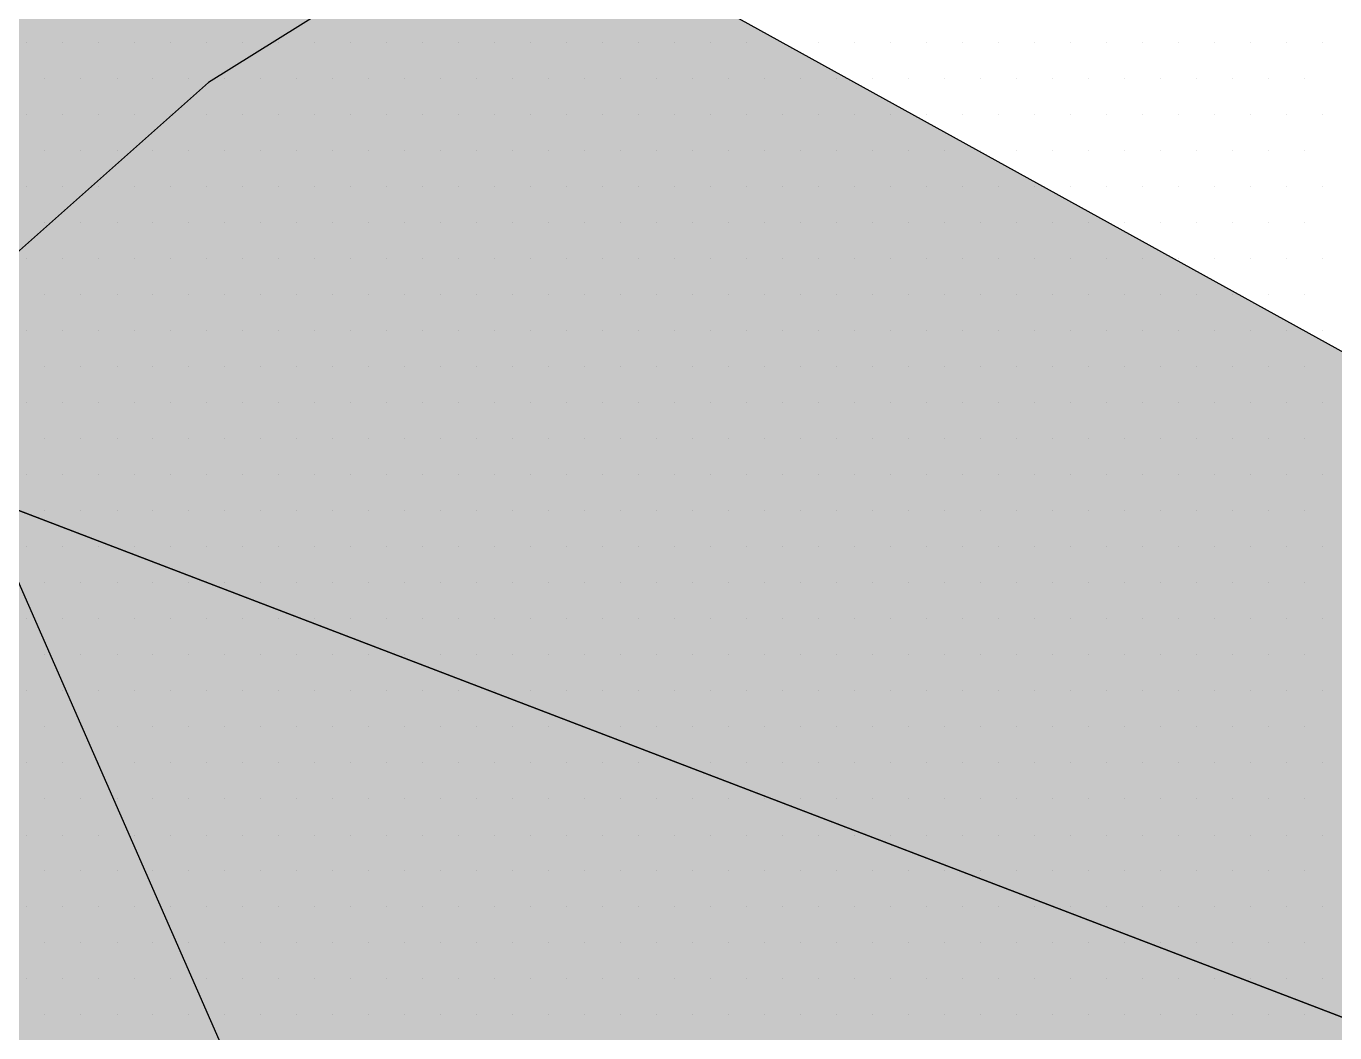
# Model space of a CAD drawing. Header units: metres. Extents: x 9606 to 9900, y 4805 to 4952.
# Drawn here: x 9865.74 to 9866.408, y 4852.292 to 4852.805 of the extents above; entities that cross this region are included whole.
import ezdxf

# ---------------------------------------------------------------- set-up
doc = ezdxf.new("R2010")
doc.units = ezdxf.units.M
doc.header["$LTSCALE"] = 2
doc.linetypes.add('CACHEX2', pattern=[0.75, 0.5, -0.25])
for name, color, linetype in [('CARTOUCHE', 7, 'Continuous'), ('LOGO', 4, 'Continuous'), ('rosace', 7, 'Continuous')]:
    doc.layers.add(name, color=color, linetype=linetype)

# ---------------------------------------------------------------- blocks, each defined once
blk = doc.blocks.new('A$C715108E3')
at = {"layer": 'LOGO', "color": 131}
for p, q in [((-4.9745, -12.1388), (-4.9745, -12.1388)), ((-4.8829, -12.1388), (-4.8829, -12.1388)), ((-4.7914, -12.1388), (-4.7914, -12.1388)), ((-4.6994, -12.1388), (-4.6994, -12.1388)), ((-4.6077, -12.1388), (-4.6077, -12.1388)), ((-4.5161, -12.1388), (-4.5161, -12.1388)), ((-4.4245, -12.1388), (-4.4245, -12.1388)), ((-4.3324, -12.1388), (-4.3324, -12.1388)), ((-4.2412, -12.1388), (-4.2412, -12.1388)), ((-4.1491, -12.1388), (-4.1491, -12.1388)), ((-4.0571, -12.1388), (-4.0571, -12.1388)), ((-3.9659, -12.1388), (-3.9659, -12.1388)), ((-3.8738, -12.1388), (-3.8738, -12.1388)), ((-3.782, -12.1388), (-3.782, -12.1388)), ((-3.6905, -12.1388), (-3.6905, -12.1388)), ((-3.5987, -12.1388), (-3.5987, -12.1388)), ((-3.5069, -12.1388), (-3.5069, -12.1388)), ((-3.415, -12.1388), (-3.415, -12.1388)), ((-3.3236, -12.1388), (-3.3236, -12.1388)), ((-3.2318, -12.1388), (-3.2318, -12.1388)), ((-3.1399, -12.1388), (-3.1399, -12.1388)), ((-3.0485, -12.1388), (-3.0485, -12.1388)), ((-2.9566, -12.1388), (-2.9566, -12.1388)), ((-2.8648, -12.1388), (-2.8648, -12.1388)), ((-2.7733, -12.1388), (-2.7733, -12.1388)), ((-2.6815, -12.1388), (-2.6815, -12.1388)), ((-2.5895, -12.1388), (-2.5895, -12.1388)), ((-2.4975, -12.1388), (-2.4975, -12.1388)), ((-2.4062, -12.1388), (-2.4062, -12.1388)), ((-2.3142, -12.1388), (-2.3142, -12.1388)), ((-2.2223, -12.1388), (-2.2223, -12.1388)), ((-2.1309, -12.1388), (-2.1309, -12.1388)), ((-2.0391, -12.1388), (-2.0391, -12.1388)), ((-1.9472, -12.1388), (-1.9472, -12.1388)), ((-1.8558, -12.1388), (-1.8558, -12.1388)), ((-1.7639, -12.1388), (-1.7639, -12.1388)), ((-1.6721, -12.1388), (-1.6721, -12.1388)), ((-4.929, -12.23), (-4.929, -12.23)), ((-4.8369, -12.23), (-4.8369, -12.23)), ((-4.7449, -12.23), (-4.7449, -12.23)), ((-4.6537, -12.23), (-4.6537, -12.23)), ((-4.562, -12.23), (-4.562, -12.23)), ((-4.47, -12.23), (-4.47, -12.23)), ((-4.3783, -12.23), (-4.3783, -12.23)), ((-4.2867, -12.23), (-4.2867, -12.23)), ((-4.1947, -12.23), (-4.1947, -12.23)), ((-4.1036, -12.23), (-4.1036, -12.23)), ((-4.0116, -12.23), (-4.0116, -12.23)), ((-3.9196, -12.23), (-3.9196, -12.23)), ((-3.8283, -12.23), (-3.8283, -12.23)), ((-3.7363, -12.23), (-3.7363, -12.23)), ((-3.6444, -12.23), (-3.6444, -12.23)), ((-3.5526, -12.23), (-3.5526, -12.23)), ((-3.4611, -12.23), (-3.4611, -12.23)), ((-3.3693, -12.23), (-3.3693, -12.23)), ((-3.2775, -12.23), (-3.2775, -12.23)), ((-3.186, -12.23), (-3.186, -12.23)), ((-3.0942, -12.23), (-3.0942, -12.23)), ((-3.0024, -12.23), (-3.0024, -12.23)), ((-2.9109, -12.23), (-2.9109, -12.23)), ((-2.8191, -12.23), (-2.8191, -12.23)), ((-2.727, -12.23), (-2.727, -12.23)), ((-2.6358, -12.23), (-2.6358, -12.23)), ((-2.5439, -12.23), (-2.5439, -12.23)), ((-2.4519, -12.23), (-2.4519, -12.23)), ((-2.3599, -12.23), (-2.3599, -12.23)), ((-2.2686, -12.23), (-2.2686, -12.23)), ((-2.1766, -12.23), (-2.1766, -12.23)), ((-2.085, -12.23), (-2.085, -12.23)), ((-1.9933, -12.23), (-1.9933, -12.23)), ((-1.9015, -12.23), (-1.9015, -12.23)), ((-1.8097, -12.23), (-1.8097, -12.23)), ((-1.7182, -12.23), (-1.7182, -12.23)), ((-4.9745, -12.3224), (-4.9745, -12.3224)), ((-4.8829, -12.3224), (-4.8829, -12.3224)), ((-4.7914, -12.3224), (-4.7914, -12.3224)), ((-4.6994, -12.3224), (-4.6994, -12.3224)), ((-4.6077, -12.3224), (-4.6077, -12.3224)), ((-4.5161, -12.3224), (-4.5161, -12.3224)), ((-4.4245, -12.3224), (-4.4245, -12.3224)), ((-4.3324, -12.3224), (-4.3324, -12.3224)), ((-4.2412, -12.3224), (-4.2412, -12.3224)), ((-4.1491, -12.3224), (-4.1491, -12.3224)), ((-4.0571, -12.3224), (-4.0571, -12.3224)), ((-3.9659, -12.3224), (-3.9659, -12.3224)), ((-3.8738, -12.3224), (-3.8738, -12.3224)), ((-3.782, -12.3224), (-3.782, -12.3224)), ((-3.6905, -12.3224), (-3.6905, -12.3224)), ((-3.5987, -12.3224), (-3.5987, -12.3224)), ((-3.5069, -12.3224), (-3.5069, -12.3224)), ((-3.415, -12.3224), (-3.415, -12.3224)), ((-3.3236, -12.3224), (-3.3236, -12.3224)), ((-3.2318, -12.3224), (-3.2318, -12.3224)), ((-3.1399, -12.3224), (-3.1399, -12.3224)), ((-3.0485, -12.3224), (-3.0485, -12.3224)), ((-2.9566, -12.3224), (-2.9566, -12.3224)), ((-2.8648, -12.3224), (-2.8648, -12.3224)), ((-2.7733, -12.3224), (-2.7733, -12.3224)), ((-2.6815, -12.3224), (-2.6815, -12.3224)), ((-2.5895, -12.3224), (-2.5895, -12.3224)), ((-2.4975, -12.3224), (-2.4975, -12.3224)), ((-2.4062, -12.3224), (-2.4062, -12.3224)), ((-2.3142, -12.3224), (-2.3142, -12.3224)), ((-2.2223, -12.3224), (-2.2223, -12.3224)), ((-2.1309, -12.3224), (-2.1309, -12.3224)), ((-2.0391, -12.3224), (-2.0391, -12.3224)), ((-1.9472, -12.3224), (-1.9472, -12.3224)), ((-1.8558, -12.3224), (-1.8558, -12.3224)), ((-1.7639, -12.3224), (-1.7639, -12.3224)), ((-1.6721, -12.3224), (-1.6721, -12.3224)), ((-4.929, -12.4139), (-4.929, -12.4139)), ((-4.8369, -12.4139), (-4.8369, -12.4139)), ((-4.7449, -12.4139), (-4.7449, -12.4139)), ((-4.6537, -12.4139), (-4.6537, -12.4139)), ((-4.562, -12.4139), (-4.562, -12.4139)), ((-4.47, -12.4139), (-4.47, -12.4139)), ((-4.3783, -12.4139), (-4.3783, -12.4139)), ((-4.2867, -12.4139), (-4.2867, -12.4139)), ((-4.1947, -12.4139), (-4.1947, -12.4139)), ((-4.1036, -12.4139), (-4.1036, -12.4139)), ((-4.0116, -12.4139), (-4.0116, -12.4139)), ((-3.9196, -12.4139), (-3.9196, -12.4139)), ((-3.8283, -12.4139), (-3.8283, -12.4139)), ((-3.7363, -12.4139), (-3.7363, -12.4139)), ((-3.6444, -12.4139), (-3.6444, -12.4139)), ((-3.5526, -12.4139), (-3.5526, -12.4139)), ((-3.4611, -12.4139), (-3.4611, -12.4139)), ((-3.3693, -12.4139), (-3.3693, -12.4139)), ((-3.2775, -12.4139), (-3.2775, -12.4139)), ((-3.186, -12.4139), (-3.186, -12.4139)), ((-3.0942, -12.4139), (-3.0942, -12.4139)), ((-3.0024, -12.4139), (-3.0024, -12.4139)), ((-2.9109, -12.4139), (-2.9109, -12.4139)), ((-2.8191, -12.4139), (-2.8191, -12.4139)), ((-2.727, -12.4139), (-2.727, -12.4139)), ((-2.6358, -12.4139), (-2.6358, -12.4139)), ((-2.5439, -12.4139), (-2.5439, -12.4139)), ((-2.4519, -12.4139), (-2.4519, -12.4139)), ((-2.3599, -12.4139), (-2.3599, -12.4139)), ((-2.2686, -12.4139), (-2.2686, -12.4139)), ((-2.1766, -12.4139), (-2.1766, -12.4139)), ((-2.085, -12.4139), (-2.085, -12.4139)), ((-1.9933, -12.4139), (-1.9933, -12.4139)), ((-1.9015, -12.4139), (-1.9015, -12.4139)), ((-1.8097, -12.4139), (-1.8097, -12.4139)), ((-1.7182, -12.4139), (-1.7182, -12.4139)), ((-4.9745, -12.5053), (-4.9745, -12.5053)), ((-4.8829, -12.5053), (-4.8829, -12.5053)), ((-4.7914, -12.5053), (-4.7914, -12.5053)), ((-4.6994, -12.5053), (-4.6994, -12.5053)), ((-4.6077, -12.5053), (-4.6077, -12.5053)), ((-4.5161, -12.5053), (-4.5161, -12.5053)), ((-4.4245, -12.5053), (-4.4245, -12.5053)), ((-4.3324, -12.5053), (-4.3324, -12.5053)), ((-4.2412, -12.5053), (-4.2412, -12.5053)), ((-4.1491, -12.5053), (-4.1491, -12.5053)), ((-4.0571, -12.5053), (-4.0571, -12.5053)), ((-3.9659, -12.5053), (-3.9659, -12.5053)), ((-3.8738, -12.5053), (-3.8738, -12.5053)), ((-3.782, -12.5053), (-3.782, -12.5053)), ((-3.6905, -12.5053), (-3.6905, -12.5053)), ((-3.5987, -12.5053), (-3.5987, -12.5053)), ((-3.5069, -12.5053), (-3.5069, -12.5053)), ((-3.415, -12.5053), (-3.415, -12.5053)), ((-3.3236, -12.5053), (-3.3236, -12.5053)), ((-3.2318, -12.5053), (-3.2318, -12.5053)), ((-3.1399, -12.5053), (-3.1399, -12.5053)), ((-3.0485, -12.5053), (-3.0485, -12.5053)), ((-2.9566, -12.5053), (-2.9566, -12.5053)), ((-2.8648, -12.5053), (-2.8648, -12.5053)), ((-2.7733, -12.5053), (-2.7733, -12.5053)), ((-2.6815, -12.5053), (-2.6815, -12.5053)), ((-2.5895, -12.5053), (-2.5895, -12.5053)), ((-2.4975, -12.5053), (-2.4975, -12.5053)), ((-2.4062, -12.5053), (-2.4062, -12.5053)), ((-2.3142, -12.5053), (-2.3142, -12.5053)), ((-2.2223, -12.5053), (-2.2223, -12.5053)), ((-2.1309, -12.5053), (-2.1309, -12.5053)), ((-2.0391, -12.5053), (-2.0391, -12.5053)), ((-1.9472, -12.5053), (-1.9472, -12.5053)), ((-1.8558, -12.5053), (-1.8558, -12.5053)), ((-1.7639, -12.5053), (-1.7639, -12.5053)), ((-1.6721, -12.5053), (-1.6721, -12.5053)), ((-4.929, -12.5977), (-4.929, -12.5977)), ((-4.8369, -12.5977), (-4.8369, -12.5977)), ((-4.7449, -12.5977), (-4.7449, -12.5977)), ((-4.6537, -12.5977), (-4.6537, -12.5977)), ((-4.562, -12.5977), (-4.562, -12.5977)), ((-4.47, -12.5977), (-4.47, -12.5977)), ((-4.3783, -12.5977), (-4.3783, -12.5977)), ((-4.2867, -12.5977), (-4.2867, -12.5977)), ((-4.1947, -12.5977), (-4.1947, -12.5977)), ((-4.1036, -12.5977), (-4.1036, -12.5977)), ((-4.0116, -12.5977), (-4.0116, -12.5977)), ((-3.9196, -12.5977), (-3.9196, -12.5977)), ((-3.8283, -12.5977), (-3.8283, -12.5977)), ((-3.7363, -12.5977), (-3.7363, -12.5977)), ((-3.6444, -12.5977), (-3.6444, -12.5977)), ((-3.5526, -12.5977), (-3.5526, -12.5977)), ((-3.4611, -12.5977), (-3.4611, -12.5977)), ((-3.3693, -12.5977), (-3.3693, -12.5977)), ((-3.2775, -12.5977), (-3.2775, -12.5977)), ((-3.186, -12.5977), (-3.186, -12.5977)), ((-3.0942, -12.5977), (-3.0942, -12.5977)), ((-3.0024, -12.5977), (-3.0024, -12.5977)), ((-2.9109, -12.5977), (-2.9109, -12.5977)), ((-2.8191, -12.5977), (-2.8191, -12.5977)), ((-2.727, -12.5977), (-2.727, -12.5977)), ((-2.6358, -12.5977), (-2.6358, -12.5977)), ((-2.5439, -12.5977), (-2.5439, -12.5977)), ((-2.4519, -12.5977), (-2.4519, -12.5977)), ((-2.3599, -12.5977), (-2.3599, -12.5977)), ((-2.2686, -12.5977), (-2.2686, -12.5977)), ((-2.1766, -12.5977), (-2.1766, -12.5977)), ((-2.085, -12.5977), (-2.085, -12.5977)), ((-1.9933, -12.5977), (-1.9933, -12.5977)), ((-1.9015, -12.5977), (-1.9015, -12.5977)), ((-1.8097, -12.5977), (-1.8097, -12.5977)), ((-1.7182, -12.5977), (-1.7182, -12.5977)), ((-4.9745, -12.6892), (-4.9745, -12.6892)), ((-4.8829, -12.6892), (-4.8829, -12.6892)), ((-4.7914, -12.6892), (-4.7914, -12.6892)), ((-4.6994, -12.6892), (-4.6994, -12.6892)), ((-4.6077, -12.6892), (-4.6077, -12.6892)), ((-4.5161, -12.6892), (-4.5161, -12.6892)), ((-4.4245, -12.6892), (-4.4245, -12.6892)), ((-4.3324, -12.6892), (-4.3324, -12.6892)), ((-4.2412, -12.6892), (-4.2412, -12.6892)), ((-4.1491, -12.6892), (-4.1491, -12.6892)), ((-4.0571, -12.6892), (-4.0571, -12.6892)), ((-3.9659, -12.6892), (-3.9659, -12.6892)), ((-3.8738, -12.6892), (-3.8738, -12.6892)), ((-3.782, -12.6892), (-3.782, -12.6892)), ((-3.6905, -12.6892), (-3.6905, -12.6892)), ((-3.5987, -12.6892), (-3.5987, -12.6892)), ((-3.5069, -12.6892), (-3.5069, -12.6892)), ((-3.415, -12.6892), (-3.415, -12.6892)), ((-3.3236, -12.6892), (-3.3236, -12.6892)), ((-3.2318, -12.6892), (-3.2318, -12.6892)), ((-3.1399, -12.6892), (-3.1399, -12.6892)), ((-3.0485, -12.6892), (-3.0485, -12.6892)), ((-2.9566, -12.6892), (-2.9566, -12.6892)), ((-2.8648, -12.6892), (-2.8648, -12.6892)), ((-2.7733, -12.6892), (-2.7733, -12.6892)), ((-2.6815, -12.6892), (-2.6815, -12.6892)), ((-2.5895, -12.6892), (-2.5895, -12.6892)), ((-2.4975, -12.6892), (-2.4975, -12.6892)), ((-2.4062, -12.6892), (-2.4062, -12.6892)), ((-2.3142, -12.6892), (-2.3142, -12.6892)), ((-2.2223, -12.6892), (-2.2223, -12.6892)), ((-2.1309, -12.6892), (-2.1309, -12.6892)), ((-2.0391, -12.6892), (-2.0391, -12.6892)), ((-1.9472, -12.6892), (-1.9472, -12.6892)), ((-1.8558, -12.6892), (-1.8558, -12.6892)), ((-1.7639, -12.6892), (-1.7639, -12.6892)), ((-1.6721, -12.6892), (-1.6721, -12.6892)), ((-4.929, -12.7805), (-4.929, -12.7805)), ((-4.8369, -12.7805), (-4.8369, -12.7805)), ((-4.7449, -12.7805), (-4.7449, -12.7805)), ((-4.6537, -12.7805), (-4.6537, -12.7805)), ((-4.562, -12.7805), (-4.562, -12.7805)), ((-4.47, -12.7805), (-4.47, -12.7805)), ((-4.3783, -12.7805), (-4.3783, -12.7805)), ((-4.2867, -12.7805), (-4.2867, -12.7805)), ((-4.1947, -12.7805), (-4.1947, -12.7805)), ((-4.1036, -12.7805), (-4.1036, -12.7805)), ((-4.0116, -12.7805), (-4.0116, -12.7805)), ((-3.9196, -12.7805), (-3.9196, -12.7805)), ((-3.8283, -12.7805), (-3.8283, -12.7805)), ((-3.7363, -12.7805), (-3.7363, -12.7805)), ((-3.6444, -12.7805), (-3.6444, -12.7805)), ((-3.5526, -12.7805), (-3.5526, -12.7805)), ((-3.4611, -12.7805), (-3.4611, -12.7805)), ((-3.3693, -12.7805), (-3.3693, -12.7805)), ((-3.2775, -12.7805), (-3.2775, -12.7805)), ((-3.186, -12.7805), (-3.186, -12.7805)), ((-3.0942, -12.7805), (-3.0942, -12.7805)), ((-3.0024, -12.7805), (-3.0024, -12.7805)), ((-2.9109, -12.7805), (-2.9109, -12.7805)), ((-2.8191, -12.7805), (-2.8191, -12.7805)), ((-2.727, -12.7805), (-2.727, -12.7805)), ((-2.6358, -12.7805), (-2.6358, -12.7805)), ((-2.5439, -12.7805), (-2.5439, -12.7805)), ((-2.4519, -12.7805), (-2.4519, -12.7805)), ((-2.3599, -12.7805), (-2.3599, -12.7805)), ((-2.2686, -12.7805), (-2.2686, -12.7805)), ((-2.1766, -12.7805), (-2.1766, -12.7805)), ((-2.085, -12.7805), (-2.085, -12.7805)), ((-1.9933, -12.7805), (-1.9933, -12.7805)), ((-1.9015, -12.7805), (-1.9015, -12.7805)), ((-1.8097, -12.7805), (-1.8097, -12.7805)), ((-1.7182, -12.7805), (-1.7182, -12.7805)), ((-4.9745, -12.8729), (-4.9745, -12.8729)), ((-4.8829, -12.8729), (-4.8829, -12.8729)), ((-4.7914, -12.8729), (-4.7914, -12.8729)), ((-4.6994, -12.8729), (-4.6994, -12.8729)), ((-4.6077, -12.8729), (-4.6077, -12.8729)), ((-4.5161, -12.8729), (-4.5161, -12.8729)), ((-4.4245, -12.8729), (-4.4245, -12.8729)), ((-4.3324, -12.8729), (-4.3324, -12.8729)), ((-4.2412, -12.8729), (-4.2412, -12.8729)), ((-4.1491, -12.8729), (-4.1491, -12.8729)), ((-4.0571, -12.8729), (-4.0571, -12.8729)), ((-3.9659, -12.8729), (-3.9659, -12.8729)), ((-3.8738, -12.8729), (-3.8738, -12.8729)), ((-3.782, -12.8729), (-3.782, -12.8729)), ((-3.6905, -12.8729), (-3.6905, -12.8729)), ((-3.5987, -12.8729), (-3.5987, -12.8729)), ((-3.5069, -12.8729), (-3.5069, -12.8729)), ((-3.415, -12.8729), (-3.415, -12.8729)), ((-3.3236, -12.8729), (-3.3236, -12.8729)), ((-3.2318, -12.8729), (-3.2318, -12.8729)), ((-3.1399, -12.8729), (-3.1399, -12.8729)), ((-3.0485, -12.8729), (-3.0485, -12.8729)), ((-2.9566, -12.8729), (-2.9566, -12.8729)), ((-2.8648, -12.8729), (-2.8648, -12.8729)), ((-2.7733, -12.8729), (-2.7733, -12.8729)), ((-2.6815, -12.8729), (-2.6815, -12.8729)), ((-2.5895, -12.8729), (-2.5895, -12.8729)), ((-2.4975, -12.8729), (-2.4975, -12.8729)), ((-2.4062, -12.8729), (-2.4062, -12.8729)), ((-2.3142, -12.8729), (-2.3142, -12.8729)), ((-2.2223, -12.8729), (-2.2223, -12.8729)), ((-2.1309, -12.8729), (-2.1309, -12.8729)), ((-2.0391, -12.8729), (-2.0391, -12.8729)), ((-1.9472, -12.8729), (-1.9472, -12.8729)), ((-1.8558, -12.8729), (-1.8558, -12.8729)), ((-1.7639, -12.8729), (-1.7639, -12.8729)), ((-1.6721, -12.8729), (-1.6721, -12.8729)), ((-4.929, -12.9641), (-4.929, -12.9641)), ((-4.8369, -12.9641), (-4.8369, -12.9641)), ((-4.7449, -12.9641), (-4.7449, -12.9641)), ((-4.6537, -12.9641), (-4.6537, -12.9641)), ((-4.562, -12.9641), (-4.562, -12.9641)), ((-4.47, -12.9641), (-4.47, -12.9641)), ((-4.3783, -12.9641), (-4.3783, -12.9641)), ((-4.2867, -12.9641), (-4.2867, -12.9641)), ((-4.1947, -12.9641), (-4.1947, -12.9641)), ((-4.1036, -12.9641), (-4.1036, -12.9641)), ((-4.0116, -12.9641), (-4.0116, -12.9641)), ((-3.9196, -12.9641), (-3.9196, -12.9641)), ((-3.8283, -12.9641), (-3.8283, -12.9641)), ((-3.7363, -12.9641), (-3.7363, -12.9641)), ((-3.6444, -12.9641), (-3.6444, -12.9641)), ((-3.5526, -12.9641), (-3.5526, -12.9641)), ((-3.4611, -12.9641), (-3.4611, -12.9641)), ((-3.3693, -12.9641), (-3.3693, -12.9641)), ((-3.2775, -12.9641), (-3.2775, -12.9641)), ((-3.186, -12.9641), (-3.186, -12.9641)), ((-3.0942, -12.9641), (-3.0942, -12.9641)), ((-3.0024, -12.9641), (-3.0024, -12.9641)), ((-2.9109, -12.9641), (-2.9109, -12.9641)), ((-2.8191, -12.9641), (-2.8191, -12.9641)), ((-2.727, -12.9641), (-2.727, -12.9641)), ((-2.6358, -12.9641), (-2.6358, -12.9641)), ((-2.5439, -12.9641), (-2.5439, -12.9641)), ((-2.4519, -12.9641), (-2.4519, -12.9641)), ((-2.3599, -12.9641), (-2.3599, -12.9641)), ((-2.2686, -12.9641), (-2.2686, -12.9641)), ((-2.1766, -12.9641), (-2.1766, -12.9641)), ((-2.085, -12.9641), (-2.085, -12.9641)), ((-1.9933, -12.9641), (-1.9933, -12.9641)), ((-1.9015, -12.9641), (-1.9015, -12.9641)), ((-1.8097, -12.9641), (-1.8097, -12.9641)), ((-1.7182, -12.9641), (-1.7182, -12.9641)), ((-4.9745, -13.0556), (-4.9745, -13.0556)), ((-4.8829, -13.0556), (-4.8829, -13.0556)), ((-4.7914, -13.0556), (-4.7914, -13.0556)), ((-4.6994, -13.0556), (-4.6994, -13.0556)), ((-4.6077, -13.0556), (-4.6077, -13.0556)), ((-4.5161, -13.0556), (-4.5161, -13.0556)), ((-4.4245, -13.0556), (-4.4245, -13.0556)), ((-4.3324, -13.0556), (-4.3324, -13.0556)), ((-4.2412, -13.0556), (-4.2412, -13.0556)), ((-4.1491, -13.0556), (-4.1491, -13.0556)), ((-4.0571, -13.0556), (-4.0571, -13.0556)), ((-3.9659, -13.0556), (-3.9659, -13.0556)), ((-3.8738, -13.0556), (-3.8738, -13.0556)), ((-3.782, -13.0556), (-3.782, -13.0556)), ((-3.6905, -13.0556), (-3.6905, -13.0556)), ((-3.5987, -13.0556), (-3.5987, -13.0556)), ((-3.5069, -13.0556), (-3.5069, -13.0556)), ((-3.415, -13.0556), (-3.415, -13.0556)), ((-3.3236, -13.0556), (-3.3236, -13.0556)), ((-3.2318, -13.0556), (-3.2318, -13.0556)), ((-3.1399, -13.0556), (-3.1399, -13.0556)), ((-3.0485, -13.0556), (-3.0485, -13.0556)), ((-2.9566, -13.0556), (-2.9566, -13.0556)), ((-2.8648, -13.0556), (-2.8648, -13.0556)), ((-2.7733, -13.0556), (-2.7733, -13.0556)), ((-2.6815, -13.0556), (-2.6815, -13.0556)), ((-2.5895, -13.0556), (-2.5895, -13.0556)), ((-2.4975, -13.0556), (-2.4975, -13.0556)), ((-2.4062, -13.0556), (-2.4062, -13.0556)), ((-2.3142, -13.0556), (-2.3142, -13.0556)), ((-2.2223, -13.0556), (-2.2223, -13.0556)), ((-2.1309, -13.0556), (-2.1309, -13.0556)), ((-2.0391, -13.0556), (-2.0391, -13.0556)), ((-1.9472, -13.0556), (-1.9472, -13.0556)), ((-1.8558, -13.0556), (-1.8558, -13.0556)), ((-1.7639, -13.0556), (-1.7639, -13.0556)), ((-1.6721, -13.0556), (-1.6721, -13.0556)), ((-4.929, -13.148), (-4.929, -13.148)), ((-4.8369, -13.148), (-4.8369, -13.148)), ((-4.7449, -13.148), (-4.7449, -13.148)), ((-4.6537, -13.148), (-4.6537, -13.148)), ((-4.562, -13.148), (-4.562, -13.148)), ((-4.47, -13.148), (-4.47, -13.148)), ((-4.3783, -13.148), (-4.3783, -13.148)), ((-4.2867, -13.148), (-4.2867, -13.148)), ((-4.1947, -13.148), (-4.1947, -13.148)), ((-4.1036, -13.148), (-4.1036, -13.148)), ((-4.0116, -13.148), (-4.0116, -13.148)), ((-3.9196, -13.148), (-3.9196, -13.148)), ((-3.8283, -13.148), (-3.8283, -13.148)), ((-3.7363, -13.148), (-3.7363, -13.148)), ((-3.6444, -13.148), (-3.6444, -13.148)), ((-3.5526, -13.148), (-3.5526, -13.148)), ((-3.4611, -13.148), (-3.4611, -13.148)), ((-3.3693, -13.148), (-3.3693, -13.148)), ((-3.2775, -13.148), (-3.2775, -13.148)), ((-3.186, -13.148), (-3.186, -13.148)), ((-3.0942, -13.148), (-3.0942, -13.148)), ((-3.0024, -13.148), (-3.0024, -13.148)), ((-2.9109, -13.148), (-2.9109, -13.148)), ((-2.8191, -13.148), (-2.8191, -13.148)), ((-2.727, -13.148), (-2.727, -13.148)), ((-2.6358, -13.148), (-2.6358, -13.148)), ((-2.5439, -13.148), (-2.5439, -13.148)), ((-2.4519, -13.148), (-2.4519, -13.148)), ((-2.3599, -13.148), (-2.3599, -13.148)), ((-2.2686, -13.148), (-2.2686, -13.148)), ((-2.1766, -13.148), (-2.1766, -13.148)), ((-2.085, -13.148), (-2.085, -13.148)), ((-1.9933, -13.148), (-1.9933, -13.148)), ((-1.9015, -13.148), (-1.9015, -13.148)), ((-1.8097, -13.148), (-1.8097, -13.148)), ((-1.7182, -13.148), (-1.7182, -13.148)), ((-4.9745, -13.2392), (-4.9745, -13.2392)), ((-4.8829, -13.2392), (-4.8829, -13.2392)), ((-4.7914, -13.2392), (-4.7914, -13.2392)), ((-4.6994, -13.2392), (-4.6994, -13.2392)), ((-4.6077, -13.2392), (-4.6077, -13.2392)), ((-4.5161, -13.2392), (-4.5161, -13.2392)), ((-4.4245, -13.2392), (-4.4245, -13.2392)), ((-4.3324, -13.2392), (-4.3324, -13.2392)), ((-4.2412, -13.2392), (-4.2412, -13.2392)), ((-4.1491, -13.2392), (-4.1491, -13.2392)), ((-4.0571, -13.2392), (-4.0571, -13.2392)), ((-3.9659, -13.2392), (-3.9659, -13.2392)), ((-3.8738, -13.2392), (-3.8738, -13.2392)), ((-3.782, -13.2392), (-3.782, -13.2392)), ((-3.6905, -13.2392), (-3.6905, -13.2392)), ((-3.5987, -13.2392), (-3.5987, -13.2392)), ((-3.5069, -13.2392), (-3.5069, -13.2392)), ((-3.415, -13.2392), (-3.415, -13.2392)), ((-3.3236, -13.2392), (-3.3236, -13.2392)), ((-3.2318, -13.2392), (-3.2318, -13.2392)), ((-3.1399, -13.2392), (-3.1399, -13.2392)), ((-3.0485, -13.2392), (-3.0485, -13.2392)), ((-2.9566, -13.2392), (-2.9566, -13.2392)), ((-2.8648, -13.2392), (-2.8648, -13.2392)), ((-2.7733, -13.2392), (-2.7733, -13.2392)), ((-2.6815, -13.2392), (-2.6815, -13.2392)), ((-2.5895, -13.2392), (-2.5895, -13.2392)), ((-2.4975, -13.2392), (-2.4975, -13.2392)), ((-2.4062, -13.2392), (-2.4062, -13.2392)), ((-2.3142, -13.2392), (-2.3142, -13.2392)), ((-2.2223, -13.2392), (-2.2223, -13.2392)), ((-2.1309, -13.2392), (-2.1309, -13.2392)), ((-2.0391, -13.2392), (-2.0391, -13.2392)), ((-1.9472, -13.2392), (-1.9472, -13.2392)), ((-1.8558, -13.2392), (-1.8558, -13.2392)), ((-1.7639, -13.2392), (-1.7639, -13.2392)), ((-1.6721, -13.2392), (-1.6721, -13.2392)), ((-4.929, -13.3309), (-4.929, -13.3309)), ((-4.8369, -13.3309), (-4.8369, -13.3309)), ((-4.7449, -13.3309), (-4.7449, -13.3309)), ((-4.6537, -13.3309), (-4.6537, -13.3309)), ((-4.562, -13.3309), (-4.562, -13.3309)), ((-4.47, -13.3309), (-4.47, -13.3309)), ((-4.3783, -13.3309), (-4.3783, -13.3309)), ((-4.2867, -13.3309), (-4.2867, -13.3309)), ((-4.1947, -13.3309), (-4.1947, -13.3309)), ((-4.1036, -13.3309), (-4.1036, -13.3309)), ((-4.0116, -13.3309), (-4.0116, -13.3309)), ((-3.9196, -13.3309), (-3.9196, -13.3309)), ((-3.8283, -13.3309), (-3.8283, -13.3309)), ((-3.7363, -13.3309), (-3.7363, -13.3309)), ((-3.6444, -13.3309), (-3.6444, -13.3309)), ((-3.5526, -13.3309), (-3.5526, -13.3309)), ((-3.4611, -13.3309), (-3.4611, -13.3309)), ((-3.3693, -13.3309), (-3.3693, -13.3309)), ((-3.2775, -13.3309), (-3.2775, -13.3309)), ((-3.186, -13.3309), (-3.186, -13.3309)), ((-3.0942, -13.3309), (-3.0942, -13.3309)), ((-3.0024, -13.3309), (-3.0024, -13.3309)), ((-2.9109, -13.3309), (-2.9109, -13.3309)), ((-2.8191, -13.3309), (-2.8191, -13.3309)), ((-2.727, -13.3309), (-2.727, -13.3309)), ((-2.6358, -13.3309), (-2.6358, -13.3309)), ((-2.5439, -13.3309), (-2.5439, -13.3309)), ((-2.4519, -13.3309), (-2.4519, -13.3309)), ((-2.3599, -13.3309), (-2.3599, -13.3309)), ((-2.2686, -13.3309), (-2.2686, -13.3309)), ((-2.1766, -13.3309), (-2.1766, -13.3309)), ((-2.085, -13.3309), (-2.085, -13.3309)), ((-1.9933, -13.3309), (-1.9933, -13.3309)), ((-1.9015, -13.3309), (-1.9015, -13.3309)), ((-1.8097, -13.3309), (-1.8097, -13.3309)), ((-1.7182, -13.3309), (-1.7182, -13.3309)), ((-4.9745, -13.4233), (-4.9745, -13.4233)), ((-4.8829, -13.4233), (-4.8829, -13.4233)), ((-4.7914, -13.4233), (-4.7914, -13.4233)), ((-4.6994, -13.4233), (-4.6994, -13.4233)), ((-4.6077, -13.4233), (-4.6077, -13.4233)), ((-4.5161, -13.4233), (-4.5161, -13.4233)), ((-4.4245, -13.4233), (-4.4245, -13.4233)), ((-4.3324, -13.4233), (-4.3324, -13.4233)), ((-4.2412, -13.4233), (-4.2412, -13.4233)), ((-4.1491, -13.4233), (-4.1491, -13.4233)), ((-4.0571, -13.4233), (-4.0571, -13.4233)), ((-3.9659, -13.4233), (-3.9659, -13.4233)), ((-3.8738, -13.4233), (-3.8738, -13.4233)), ((-3.782, -13.4233), (-3.782, -13.4233)), ((-3.6905, -13.4233), (-3.6905, -13.4233)), ((-3.5987, -13.4233), (-3.5987, -13.4233)), ((-3.5069, -13.4233), (-3.5069, -13.4233)), ((-3.415, -13.4233), (-3.415, -13.4233)), ((-3.3236, -13.4233), (-3.3236, -13.4233)), ((-3.2318, -13.4233), (-3.2318, -13.4233)), ((-3.1399, -13.4233), (-3.1399, -13.4233)), ((-3.0485, -13.4233), (-3.0485, -13.4233)), ((-2.9566, -13.4233), (-2.9566, -13.4233)), ((-2.8648, -13.4233), (-2.8648, -13.4233)), ((-2.7733, -13.4233), (-2.7733, -13.4233)), ((-2.6815, -13.4233), (-2.6815, -13.4233)), ((-2.5895, -13.4233), (-2.5895, -13.4233)), ((-2.4975, -13.4233), (-2.4975, -13.4233)), ((-2.4062, -13.4233), (-2.4062, -13.4233)), ((-2.3142, -13.4233), (-2.3142, -13.4233)), ((-2.2223, -13.4233), (-2.2223, -13.4233)), ((-2.1309, -13.4233), (-2.1309, -13.4233)), ((-2.0391, -13.4233), (-2.0391, -13.4233)), ((-1.9472, -13.4233), (-1.9472, -13.4233)), ((-1.8558, -13.4233), (-1.8558, -13.4233)), ((-1.7639, -13.4233), (-1.7639, -13.4233)), ((-1.6721, -13.4233), (-1.6721, -13.4233)), ((-4.929, -13.5146), (-4.929, -13.5146)), ((-4.8369, -13.5146), (-4.8369, -13.5146)), ((-4.7449, -13.5146), (-4.7449, -13.5146)), ((-4.6537, -13.5146), (-4.6537, -13.5146)), ((-4.562, -13.5146), (-4.562, -13.5146)), ((-4.47, -13.5146), (-4.47, -13.5146)), ((-4.3783, -13.5146), (-4.3783, -13.5146)), ((-4.2867, -13.5146), (-4.2867, -13.5146)), ((-4.1947, -13.5146), (-4.1947, -13.5146)), ((-4.1036, -13.5146), (-4.1036, -13.5146)), ((-4.0116, -13.5146), (-4.0116, -13.5146)), ((-3.9196, -13.5146), (-3.9196, -13.5146)), ((-3.8283, -13.5146), (-3.8283, -13.5146)), ((-3.7363, -13.5146), (-3.7363, -13.5146)), ((-3.6444, -13.5146), (-3.6444, -13.5146)), ((-3.5526, -13.5146), (-3.5526, -13.5146)), ((-3.4611, -13.5146), (-3.4611, -13.5146)), ((-3.3693, -13.5146), (-3.3693, -13.5146)), ((-3.2775, -13.5146), (-3.2775, -13.5146)), ((-3.186, -13.5146), (-3.186, -13.5146)), ((-3.0942, -13.5146), (-3.0942, -13.5146)), ((-3.0024, -13.5146), (-3.0024, -13.5146)), ((-2.9109, -13.5146), (-2.9109, -13.5146)), ((-2.8191, -13.5146), (-2.8191, -13.5146)), ((-2.727, -13.5146), (-2.727, -13.5146)), ((-2.6358, -13.5146), (-2.6358, -13.5146)), ((-2.5439, -13.5146), (-2.5439, -13.5146)), ((-2.4519, -13.5146), (-2.4519, -13.5146)), ((-2.3599, -13.5146), (-2.3599, -13.5146)), ((-2.2686, -13.5146), (-2.2686, -13.5146)), ((-2.1766, -13.5146), (-2.1766, -13.5146)), ((-2.085, -13.5146), (-2.085, -13.5146)), ((-1.9933, -13.5146), (-1.9933, -13.5146)), ((-1.9015, -13.5146), (-1.9015, -13.5146)), ((-1.8097, -13.5146), (-1.8097, -13.5146)), ((-1.7182, -13.5146), (-1.7182, -13.5146)), ((-4.9745, -13.6058), (-4.9745, -13.6058)), ((-4.8829, -13.6058), (-4.8829, -13.6058)), ((-4.7914, -13.6058), (-4.7914, -13.6058)), ((-4.6994, -13.6058), (-4.6994, -13.6058)), ((-4.6077, -13.6058), (-4.6077, -13.6058)), ((-4.5161, -13.6058), (-4.5161, -13.6058)), ((-4.4245, -13.6058), (-4.4245, -13.6058)), ((-4.3324, -13.6058), (-4.3324, -13.6058)), ((-4.2412, -13.6058), (-4.2412, -13.6058)), ((-4.1491, -13.6058), (-4.1491, -13.6058)), ((-4.0571, -13.6058), (-4.0571, -13.6058)), ((-3.9659, -13.6058), (-3.9659, -13.6058)), ((-3.8738, -13.6058), (-3.8738, -13.6058)), ((-3.782, -13.6058), (-3.782, -13.6058)), ((-3.6905, -13.6058), (-3.6905, -13.6058)), ((-3.5987, -13.6058), (-3.5987, -13.6058)), ((-3.5069, -13.6058), (-3.5069, -13.6058)), ((-3.415, -13.6058), (-3.415, -13.6058)), ((-3.3236, -13.6058), (-3.3236, -13.6058)), ((-3.2318, -13.6058), (-3.2318, -13.6058)), ((-3.1399, -13.6058), (-3.1399, -13.6058)), ((-3.0485, -13.6058), (-3.0485, -13.6058)), ((-2.9566, -13.6058), (-2.9566, -13.6058)), ((-2.8648, -13.6058), (-2.8648, -13.6058)), ((-2.7733, -13.6058), (-2.7733, -13.6058)), ((-2.6815, -13.6058), (-2.6815, -13.6058)), ((-2.5895, -13.6058), (-2.5895, -13.6058)), ((-2.4975, -13.6058), (-2.4975, -13.6058)), ((-2.4062, -13.6058), (-2.4062, -13.6058)), ((-2.3142, -13.6058), (-2.3142, -13.6058)), ((-2.2223, -13.6058), (-2.2223, -13.6058)), ((-2.1309, -13.6058), (-2.1309, -13.6058)), ((-2.0391, -13.6058), (-2.0391, -13.6058)), ((-1.9472, -13.6058), (-1.9472, -13.6058)), ((-1.8558, -13.6058), (-1.8558, -13.6058)), ((-1.7639, -13.6058), (-1.7639, -13.6058)), ((-1.6721, -13.6058), (-1.6721, -13.6058)), ((-4.929, -13.6984), (-4.929, -13.6984)), ((-4.8369, -13.6984), (-4.8369, -13.6984)), ((-4.7449, -13.6984), (-4.7449, -13.6984)), ((-4.6537, -13.6984), (-4.6537, -13.6984)), ((-4.562, -13.6984), (-4.562, -13.6984)), ((-4.47, -13.6984), (-4.47, -13.6984)), ((-4.3783, -13.6984), (-4.3783, -13.6984)), ((-4.2867, -13.6984), (-4.2867, -13.6984)), ((-4.1947, -13.6984), (-4.1947, -13.6984)), ((-4.1036, -13.6984), (-4.1036, -13.6984)), ((-4.0116, -13.6984), (-4.0116, -13.6984)), ((-3.9196, -13.6984), (-3.9196, -13.6984)), ((-3.8283, -13.6984), (-3.8283, -13.6984)), ((-3.7363, -13.6984), (-3.7363, -13.6984)), ((-3.6444, -13.6984), (-3.6444, -13.6984)), ((-3.5526, -13.6984), (-3.5526, -13.6984)), ((-3.4611, -13.6984), (-3.4611, -13.6984)), ((-3.3693, -13.6984), (-3.3693, -13.6984)), ((-3.2775, -13.6984), (-3.2775, -13.6984)), ((-3.186, -13.6984), (-3.186, -13.6984)), ((-3.0942, -13.6984), (-3.0942, -13.6984)), ((-3.0024, -13.6984), (-3.0024, -13.6984)), ((-2.9109, -13.6984), (-2.9109, -13.6984)), ((-2.8191, -13.6984), (-2.8191, -13.6984)), ((-2.727, -13.6984), (-2.727, -13.6984)), ((-2.6358, -13.6984), (-2.6358, -13.6984)), ((-2.5439, -13.6984), (-2.5439, -13.6984)), ((-2.4519, -13.6984), (-2.4519, -13.6984)), ((-2.3599, -13.6984), (-2.3599, -13.6984)), ((-2.2686, -13.6984), (-2.2686, -13.6984)), ((-2.1766, -13.6984), (-2.1766, -13.6984)), ((-2.085, -13.6984), (-2.085, -13.6984)), ((-1.9933, -13.6984), (-1.9933, -13.6984)), ((-1.9015, -13.6984), (-1.9015, -13.6984)), ((-1.8097, -13.6984), (-1.8097, -13.6984)), ((-1.7182, -13.6984), (-1.7182, -13.6984)), ((-4.9745, -13.7897), (-4.9745, -13.7897)), ((-4.8829, -13.7897), (-4.8829, -13.7897)), ((-4.7914, -13.7897), (-4.7914, -13.7897)), ((-4.6994, -13.7897), (-4.6994, -13.7897)), ((-4.6077, -13.7897), (-4.6077, -13.7897)), ((-4.5161, -13.7897), (-4.5161, -13.7897)), ((-4.4245, -13.7897), (-4.4245, -13.7897)), ((-4.3324, -13.7897), (-4.3324, -13.7897)), ((-4.2412, -13.7897), (-4.2412, -13.7897)), ((-4.1491, -13.7897), (-4.1491, -13.7897)), ((-4.0571, -13.7897), (-4.0571, -13.7897)), ((-3.9659, -13.7897), (-3.9659, -13.7897)), ((-3.8738, -13.7897), (-3.8738, -13.7897)), ((-3.782, -13.7897), (-3.782, -13.7897)), ((-3.6905, -13.7897), (-3.6905, -13.7897)), ((-3.5987, -13.7897), (-3.5987, -13.7897)), ((-3.5069, -13.7897), (-3.5069, -13.7897)), ((-3.415, -13.7897), (-3.415, -13.7897)), ((-3.3236, -13.7897), (-3.3236, -13.7897)), ((-3.2318, -13.7897), (-3.2318, -13.7897)), ((-3.1399, -13.7897), (-3.1399, -13.7897)), ((-3.0485, -13.7897), (-3.0485, -13.7897)), ((-2.9566, -13.7897), (-2.9566, -13.7897)), ((-2.8648, -13.7897), (-2.8648, -13.7897)), ((-2.7733, -13.7897), (-2.7733, -13.7897)), ((-2.6815, -13.7897), (-2.6815, -13.7897)), ((-2.5895, -13.7897), (-2.5895, -13.7897)), ((-2.4975, -13.7897), (-2.4975, -13.7897)), ((-2.4062, -13.7897), (-2.4062, -13.7897)), ((-2.3142, -13.7897), (-2.3142, -13.7897)), ((-2.2223, -13.7897), (-2.2223, -13.7897)), ((-2.1309, -13.7897), (-2.1309, -13.7897)), ((-2.0391, -13.7897), (-2.0391, -13.7897)), ((-1.9472, -13.7897), (-1.9472, -13.7897)), ((-1.8558, -13.7897), (-1.8558, -13.7897)), ((-1.7639, -13.7897), (-1.7639, -13.7897)), ((-1.6721, -13.7897), (-1.6721, -13.7897)), ((-4.929, -13.8809), (-4.929, -13.8809)), ((-4.8369, -13.8809), (-4.8369, -13.8809)), ((-4.7449, -13.8809), (-4.7449, -13.8809)), ((-4.6537, -13.8809), (-4.6537, -13.8809)), ((-4.562, -13.8809), (-4.562, -13.8809)), ((-4.47, -13.8809), (-4.47, -13.8809)), ((-4.3783, -13.8809), (-4.3783, -13.8809)), ((-4.2867, -13.8809), (-4.2867, -13.8809)), ((-4.1947, -13.8809), (-4.1947, -13.8809)), ((-4.1036, -13.8809), (-4.1036, -13.8809)), ((-4.0116, -13.8809), (-4.0116, -13.8809)), ((-3.9196, -13.8809), (-3.9196, -13.8809)), ((-3.8283, -13.8809), (-3.8283, -13.8809)), ((-3.7363, -13.8809), (-3.7363, -13.8809)), ((-3.6444, -13.8809), (-3.6444, -13.8809)), ((-3.5526, -13.8809), (-3.5526, -13.8809)), ((-3.4611, -13.8809), (-3.4611, -13.8809)), ((-3.3693, -13.8809), (-3.3693, -13.8809)), ((-3.2775, -13.8809), (-3.2775, -13.8809)), ((-3.186, -13.8809), (-3.186, -13.8809)), ((-3.0942, -13.8809), (-3.0942, -13.8809)), ((-3.0024, -13.8809), (-3.0024, -13.8809)), ((-2.9109, -13.8809), (-2.9109, -13.8809)), ((-2.8191, -13.8809), (-2.8191, -13.8809)), ((-2.727, -13.8809), (-2.727, -13.8809)), ((-2.6358, -13.8809), (-2.6358, -13.8809)), ((-2.5439, -13.8809), (-2.5439, -13.8809)), ((-2.4519, -13.8809), (-2.4519, -13.8809)), ((-2.3599, -13.8809), (-2.3599, -13.8809)), ((-2.2686, -13.8809), (-2.2686, -13.8809)), ((-2.1766, -13.8809), (-2.1766, -13.8809)), ((-2.085, -13.8809), (-2.085, -13.8809)), ((-1.9933, -13.8809), (-1.9933, -13.8809)), ((-1.9015, -13.8809), (-1.9015, -13.8809)), ((-1.8097, -13.8809), (-1.8097, -13.8809)), ((-1.7182, -13.8809), (-1.7182, -13.8809)), ((-4.9745, -13.9735), (-4.9745, -13.9735)), ((-4.8829, -13.9735), (-4.8829, -13.9735)), ((-4.7914, -13.9735), (-4.7914, -13.9735)), ((-4.6994, -13.9735), (-4.6994, -13.9735)), ((-4.6077, -13.9735), (-4.6077, -13.9735)), ((-4.5161, -13.9735), (-4.5161, -13.9735)), ((-4.4245, -13.9735), (-4.4245, -13.9735)), ((-4.3324, -13.9735), (-4.3324, -13.9735)), ((-4.2412, -13.9735), (-4.2412, -13.9735)), ((-4.1491, -13.9735), (-4.1491, -13.9735)), ((-4.0571, -13.9735), (-4.0571, -13.9735)), ((-3.9659, -13.9735), (-3.9659, -13.9735)), ((-3.8738, -13.9735), (-3.8738, -13.9735)), ((-3.782, -13.9735), (-3.782, -13.9735)), ((-3.6905, -13.9735), (-3.6905, -13.9735)), ((-3.5987, -13.9735), (-3.5987, -13.9735)), ((-3.5069, -13.9735), (-3.5069, -13.9735)), ((-3.415, -13.9735), (-3.415, -13.9735)), ((-3.3236, -13.9735), (-3.3236, -13.9735)), ((-3.2318, -13.9735), (-3.2318, -13.9735)), ((-3.1399, -13.9735), (-3.1399, -13.9735)), ((-3.0485, -13.9735), (-3.0485, -13.9735)), ((-2.9566, -13.9735), (-2.9566, -13.9735)), ((-2.8648, -13.9735), (-2.8648, -13.9735)), ((-2.7733, -13.9735), (-2.7733, -13.9735)), ((-2.6815, -13.9735), (-2.6815, -13.9735)), ((-2.5895, -13.9735), (-2.5895, -13.9735)), ((-2.4975, -13.9735), (-2.4975, -13.9735)), ((-2.4062, -13.9735), (-2.4062, -13.9735)), ((-2.3142, -13.9735), (-2.3142, -13.9735)), ((-2.2223, -13.9735), (-2.2223, -13.9735)), ((-2.1309, -13.9735), (-2.1309, -13.9735)), ((-2.0391, -13.9735), (-2.0391, -13.9735)), ((-1.9472, -13.9735), (-1.9472, -13.9735)), ((-1.8558, -13.9735), (-1.8558, -13.9735)), ((-1.7639, -13.9735), (-1.7639, -13.9735)), ((-1.6721, -13.9735), (-1.6721, -13.9735)), ((-4.929, -14.065), (-4.929, -14.065)), ((-4.8369, -14.065), (-4.8369, -14.065)), ((-4.7449, -14.065), (-4.7449, -14.065)), ((-4.6537, -14.065), (-4.6537, -14.065)), ((-4.562, -14.065), (-4.562, -14.065)), ((-4.47, -14.065), (-4.47, -14.065)), ((-4.3783, -14.065), (-4.3783, -14.065)), ((-4.2867, -14.065), (-4.2867, -14.065)), ((-4.1947, -14.065), (-4.1947, -14.065)), ((-4.1036, -14.065), (-4.1036, -14.065)), ((-4.0116, -14.065), (-4.0116, -14.065)), ((-3.9196, -14.065), (-3.9196, -14.065)), ((-3.8283, -14.065), (-3.8283, -14.065)), ((-3.7363, -14.065), (-3.7363, -14.065)), ((-3.6444, -14.065), (-3.6444, -14.065)), ((-3.5526, -14.065), (-3.5526, -14.065)), ((-3.4611, -14.065), (-3.4611, -14.065)), ((-3.3693, -14.065), (-3.3693, -14.065)), ((-3.2775, -14.065), (-3.2775, -14.065)), ((-3.186, -14.065), (-3.186, -14.065)), ((-3.0942, -14.065), (-3.0942, -14.065)), ((-3.0024, -14.065), (-3.0024, -14.065)), ((-2.9109, -14.065), (-2.9109, -14.065)), ((-2.8191, -14.065), (-2.8191, -14.065)), ((-2.727, -14.065), (-2.727, -14.065)), ((-2.6358, -14.065), (-2.6358, -14.065)), ((-2.5439, -14.065), (-2.5439, -14.065)), ((-2.4519, -14.065), (-2.4519, -14.065)), ((-2.3599, -14.065), (-2.3599, -14.065)), ((-2.2686, -14.065), (-2.2686, -14.065)), ((-2.1766, -14.065), (-2.1766, -14.065)), ((-2.085, -14.065), (-2.085, -14.065)), ((-1.9933, -14.065), (-1.9933, -14.065)), ((-1.9015, -14.065), (-1.9015, -14.065)), ((-1.8097, -14.065), (-1.8097, -14.065)), ((-1.7182, -14.065), (-1.7182, -14.065)), ((-4.9745, -14.1574), (-4.9745, -14.1574)), ((-4.8829, -14.1574), (-4.8829, -14.1574)), ((-4.7914, -14.1574), (-4.7914, -14.1574)), ((-4.6994, -14.1574), (-4.6994, -14.1574)), ((-4.6077, -14.1574), (-4.6077, -14.1574)), ((-4.5161, -14.1574), (-4.5161, -14.1574)), ((-4.4245, -14.1574), (-4.4245, -14.1574)), ((-4.3324, -14.1574), (-4.3324, -14.1574)), ((-4.2412, -14.1574), (-4.2412, -14.1574)), ((-4.1491, -14.1574), (-4.1491, -14.1574)), ((-4.0571, -14.1574), (-4.0571, -14.1574)), ((-3.9659, -14.1574), (-3.9659, -14.1574)), ((-3.8738, -14.1574), (-3.8738, -14.1574)), ((-3.782, -14.1574), (-3.782, -14.1574)), ((-3.6905, -14.1574), (-3.6905, -14.1574)), ((-3.5987, -14.1574), (-3.5987, -14.1574)), ((-3.5069, -14.1574), (-3.5069, -14.1574)), ((-3.415, -14.1574), (-3.415, -14.1574)), ((-3.3236, -14.1574), (-3.3236, -14.1574)), ((-3.2318, -14.1574), (-3.2318, -14.1574)), ((-3.1399, -14.1574), (-3.1399, -14.1574)), ((-3.0485, -14.1574), (-3.0485, -14.1574)), ((-2.9566, -14.1574), (-2.9566, -14.1574)), ((-2.8648, -14.1574), (-2.8648, -14.1574)), ((-2.7733, -14.1574), (-2.7733, -14.1574)), ((-2.6815, -14.1574), (-2.6815, -14.1574)), ((-2.5895, -14.1574), (-2.5895, -14.1574)), ((-2.4975, -14.1574), (-2.4975, -14.1574)), ((-2.4062, -14.1574), (-2.4062, -14.1574)), ((-2.3142, -14.1574), (-2.3142, -14.1574)), ((-2.2223, -14.1574), (-2.2223, -14.1574)), ((-2.1309, -14.1574), (-2.1309, -14.1574)), ((-2.0391, -14.1574), (-2.0391, -14.1574)), ((-1.9472, -14.1574), (-1.9472, -14.1574)), ((-1.8558, -14.1574), (-1.8558, -14.1574)), ((-1.7639, -14.1574), (-1.7639, -14.1574)), ((-1.6721, -14.1574), (-1.6721, -14.1574)), ((-4.929, -14.2488), (-4.929, -14.2488)), ((-4.8369, -14.2488), (-4.8369, -14.2488)), ((-4.7449, -14.2488), (-4.7449, -14.2488)), ((-4.6537, -14.2488), (-4.6537, -14.2488)), ((-4.562, -14.2488), (-4.562, -14.2488)), ((-4.47, -14.2488), (-4.47, -14.2488)), ((-4.3783, -14.2488), (-4.3783, -14.2488)), ((-4.2867, -14.2488), (-4.2867, -14.2488)), ((-4.1947, -14.2488), (-4.1947, -14.2488)), ((-4.1036, -14.2488), (-4.1036, -14.2488)), ((-4.0116, -14.2488), (-4.0116, -14.2488)), ((-3.9196, -14.2488), (-3.9196, -14.2488)), ((-3.8283, -14.2488), (-3.8283, -14.2488)), ((-3.7363, -14.2488), (-3.7363, -14.2488)), ((-3.6444, -14.2488), (-3.6444, -14.2488)), ((-3.5526, -14.2488), (-3.5526, -14.2488)), ((-3.4611, -14.2488), (-3.4611, -14.2488)), ((-3.3693, -14.2488), (-3.3693, -14.2488)), ((-3.2775, -14.2488), (-3.2775, -14.2488)), ((-3.186, -14.2488), (-3.186, -14.2488)), ((-3.0942, -14.2488), (-3.0942, -14.2488)), ((-3.0024, -14.2488), (-3.0024, -14.2488)), ((-2.9109, -14.2488), (-2.9109, -14.2488)), ((-2.8191, -14.2488), (-2.8191, -14.2488)), ((-2.727, -14.2488), (-2.727, -14.2488)), ((-2.6358, -14.2488), (-2.6358, -14.2488)), ((-2.5439, -14.2488), (-2.5439, -14.2488)), ((-2.4519, -14.2488), (-2.4519, -14.2488)), ((-2.3599, -14.2488), (-2.3599, -14.2488)), ((-2.2686, -14.2488), (-2.2686, -14.2488)), ((-2.1766, -14.2488), (-2.1766, -14.2488)), ((-2.085, -14.2488), (-2.085, -14.2488)), ((-1.9933, -14.2488), (-1.9933, -14.2488)), ((-1.9015, -14.2488), (-1.9015, -14.2488)), ((-1.8097, -14.2488), (-1.8097, -14.2488)), ((-1.7182, -14.2488), (-1.7182, -14.2488)), ((-4.9745, -14.3401), (-4.9745, -14.3401)), ((-4.8829, -14.3401), (-4.8829, -14.3401)), ((-4.7914, -14.3401), (-4.7914, -14.3401)), ((-4.6994, -14.3401), (-4.6994, -14.3401)), ((-4.6077, -14.3401), (-4.6077, -14.3401)), ((-4.5161, -14.3401), (-4.5161, -14.3401)), ((-4.4245, -14.3401), (-4.4245, -14.3401)), ((-4.3324, -14.3401), (-4.3324, -14.3401)), ((-4.2412, -14.3401), (-4.2412, -14.3401)), ((-4.1491, -14.3401), (-4.1491, -14.3401)), ((-4.0571, -14.3401), (-4.0571, -14.3401)), ((-3.9659, -14.3401), (-3.9659, -14.3401)), ((-3.8738, -14.3401), (-3.8738, -14.3401)), ((-3.782, -14.3401), (-3.782, -14.3401)), ((-3.6905, -14.3401), (-3.6905, -14.3401)), ((-3.5987, -14.3401), (-3.5987, -14.3401)), ((-3.5069, -14.3401), (-3.5069, -14.3401)), ((-3.415, -14.3401), (-3.415, -14.3401)), ((-3.3236, -14.3401), (-3.3236, -14.3401)), ((-3.2318, -14.3401), (-3.2318, -14.3401)), ((-3.1399, -14.3401), (-3.1399, -14.3401)), ((-3.0485, -14.3401), (-3.0485, -14.3401)), ((-2.9566, -14.3401), (-2.9566, -14.3401)), ((-2.8648, -14.3401), (-2.8648, -14.3401)), ((-2.7733, -14.3401), (-2.7733, -14.3401)), ((-2.6815, -14.3401), (-2.6815, -14.3401)), ((-2.5895, -14.3401), (-2.5895, -14.3401)), ((-2.4975, -14.3401), (-2.4975, -14.3401)), ((-2.4062, -14.3401), (-2.4062, -14.3401)), ((-2.3142, -14.3401), (-2.3142, -14.3401)), ((-2.2223, -14.3401), (-2.2223, -14.3401)), ((-2.1309, -14.3401), (-2.1309, -14.3401)), ((-2.0391, -14.3401), (-2.0391, -14.3401)), ((-1.9472, -14.3401), (-1.9472, -14.3401)), ((-1.8558, -14.3401), (-1.8558, -14.3401)), ((-1.7639, -14.3401), (-1.7639, -14.3401)), ((-1.6721, -14.3401), (-1.6721, -14.3401)), ((-4.929, -14.4325), (-4.929, -14.4325)), ((-4.8369, -14.4325), (-4.8369, -14.4325)), ((-4.7449, -14.4325), (-4.7449, -14.4325)), ((-4.6537, -14.4325), (-4.6537, -14.4325)), ((-4.562, -14.4325), (-4.562, -14.4325)), ((-4.47, -14.4325), (-4.47, -14.4325)), ((-4.3783, -14.4325), (-4.3783, -14.4325)), ((-4.2867, -14.4325), (-4.2867, -14.4325)), ((-4.1947, -14.4325), (-4.1947, -14.4325)), ((-4.1036, -14.4325), (-4.1036, -14.4325)), ((-4.0116, -14.4325), (-4.0116, -14.4325)), ((-3.9196, -14.4325), (-3.9196, -14.4325)), ((-3.8283, -14.4325), (-3.8283, -14.4325)), ((-3.7363, -14.4325), (-3.7363, -14.4325)), ((-3.6444, -14.4325), (-3.6444, -14.4325)), ((-3.5526, -14.4325), (-3.5526, -14.4325)), ((-3.4611, -14.4325), (-3.4611, -14.4325)), ((-3.3693, -14.4325), (-3.3693, -14.4325)), ((-3.2775, -14.4325), (-3.2775, -14.4325)), ((-3.186, -14.4325), (-3.186, -14.4325)), ((-3.0942, -14.4325), (-3.0942, -14.4325)), ((-3.0024, -14.4325), (-3.0024, -14.4325)), ((-2.9109, -14.4325), (-2.9109, -14.4325)), ((-2.8191, -14.4325), (-2.8191, -14.4325)), ((-2.727, -14.4325), (-2.727, -14.4325)), ((-2.6358, -14.4325), (-2.6358, -14.4325)), ((-2.5439, -14.4325), (-2.5439, -14.4325)), ((-2.4519, -14.4325), (-2.4519, -14.4325)), ((-2.3599, -14.4325), (-2.3599, -14.4325)), ((-2.2686, -14.4325), (-2.2686, -14.4325)), ((-2.1766, -14.4325), (-2.1766, -14.4325)), ((-2.085, -14.4325), (-2.085, -14.4325)), ((-1.9933, -14.4325), (-1.9933, -14.4325)), ((-1.9015, -14.4325), (-1.9015, -14.4325)), ((-1.8097, -14.4325), (-1.8097, -14.4325)), ((-1.7182, -14.4325), (-1.7182, -14.4325)), ((-4.9745, -14.5238), (-4.9745, -14.5238)), ((-4.8829, -14.5238), (-4.8829, -14.5238)), ((-4.7914, -14.5238), (-4.7914, -14.5238)), ((-4.6994, -14.5238), (-4.6994, -14.5238)), ((-4.6077, -14.5238), (-4.6077, -14.5238)), ((-4.5161, -14.5238), (-4.5161, -14.5238)), ((-4.4245, -14.5238), (-4.4245, -14.5238)), ((-4.3324, -14.5238), (-4.3324, -14.5238)), ((-4.2412, -14.5238), (-4.2412, -14.5238)), ((-4.1491, -14.5238), (-4.1491, -14.5238)), ((-4.0571, -14.5238), (-4.0571, -14.5238)), ((-3.9659, -14.5238), (-3.9659, -14.5238)), ((-3.8738, -14.5238), (-3.8738, -14.5238)), ((-3.782, -14.5238), (-3.782, -14.5238)), ((-3.6905, -14.5238), (-3.6905, -14.5238)), ((-3.5987, -14.5238), (-3.5987, -14.5238)), ((-3.5069, -14.5238), (-3.5069, -14.5238)), ((-3.415, -14.5238), (-3.415, -14.5238)), ((-3.3236, -14.5238), (-3.3236, -14.5238)), ((-3.2318, -14.5238), (-3.2318, -14.5238)), ((-3.1399, -14.5238), (-3.1399, -14.5238)), ((-3.0485, -14.5238), (-3.0485, -14.5238)), ((-2.9566, -14.5238), (-2.9566, -14.5238)), ((-2.8648, -14.5238), (-2.8648, -14.5238)), ((-2.7733, -14.5238), (-2.7733, -14.5238)), ((-2.6815, -14.5238), (-2.6815, -14.5238)), ((-2.5895, -14.5238), (-2.5895, -14.5238)), ((-2.4975, -14.5238), (-2.4975, -14.5238)), ((-2.4062, -14.5238), (-2.4062, -14.5238)), ((-2.3142, -14.5238), (-2.3142, -14.5238)), ((-2.2223, -14.5238), (-2.2223, -14.5238)), ((-2.1309, -14.5238), (-2.1309, -14.5238)), ((-2.0391, -14.5238), (-2.0391, -14.5238)), ((-1.9472, -14.5238), (-1.9472, -14.5238)), ((-1.8558, -14.5238), (-1.8558, -14.5238)), ((-1.7639, -14.5238), (-1.7639, -14.5238)), ((-1.6721, -14.5238), (-1.6721, -14.5238)), ((-4.929, -14.6152), (-4.929, -14.6152)), ((-4.8369, -14.6152), (-4.8369, -14.6152)), ((-4.7449, -14.6152), (-4.7449, -14.6152)), ((-4.6537, -14.6152), (-4.6537, -14.6152)), ((-4.562, -14.6152), (-4.562, -14.6152)), ((-4.47, -14.6152), (-4.47, -14.6152)), ((-4.3783, -14.6152), (-4.3783, -14.6152)), ((-4.2867, -14.6152), (-4.2867, -14.6152)), ((-4.1947, -14.6152), (-4.1947, -14.6152)), ((-4.1036, -14.6152), (-4.1036, -14.6152)), ((-4.0116, -14.6152), (-4.0116, -14.6152)), ((-3.9196, -14.6152), (-3.9196, -14.6152)), ((-3.8283, -14.6152), (-3.8283, -14.6152)), ((-3.7363, -14.6152), (-3.7363, -14.6152)), ((-3.6444, -14.6152), (-3.6444, -14.6152)), ((-3.5526, -14.6152), (-3.5526, -14.6152)), ((-3.4611, -14.6152), (-3.4611, -14.6152)), ((-3.3693, -14.6152), (-3.3693, -14.6152)), ((-3.2775, -14.6152), (-3.2775, -14.6152)), ((-3.186, -14.6152), (-3.186, -14.6152)), ((-3.0942, -14.6152), (-3.0942, -14.6152)), ((-3.0024, -14.6152), (-3.0024, -14.6152)), ((-2.9109, -14.6152), (-2.9109, -14.6152)), ((-2.8191, -14.6152), (-2.8191, -14.6152)), ((-2.727, -14.6152), (-2.727, -14.6152)), ((-2.6358, -14.6152), (-2.6358, -14.6152)), ((-2.5439, -14.6152), (-2.5439, -14.6152)), ((-2.4519, -14.6152), (-2.4519, -14.6152)), ((-2.3599, -14.6152), (-2.3599, -14.6152)), ((-2.2686, -14.6152), (-2.2686, -14.6152)), ((-2.1766, -14.6152), (-2.1766, -14.6152)), ((-2.085, -14.6152), (-2.085, -14.6152)), ((-1.9933, -14.6152), (-1.9933, -14.6152)), ((-1.9015, -14.6152), (-1.9015, -14.6152)), ((-1.8097, -14.6152), (-1.8097, -14.6152)), ((-1.7182, -14.6152), (-1.7182, -14.6152))]:
    blk.add_line(p, q, dxfattribs=at)
blk = doc.blocks.new('A$C581E6685')
at = {"layer": 'rosace'}
for color, points in [(142, [(-45.3965, 37.4846), (-39.5666, 28.8703), (-39.344, 28.5414), (-39.8519, 24.2064), (-36.9477, 25.4853), (-26.3566, 30.2032), (-36.1863, 24.0789), (-38.2746, 22.2236), (-38.1337, 21.2132), (-33.6363, 11.1845), (-39.5393, 21.4709), (-40.6525, 23.2405), (-42.0615, 23.3525), (-53.1072, 18.3767), (-43.3972, 24.4856), (-40.4756, 26.2259), (-40.684, 26.8894)]), (140, [(-45.3965, 37.4846), (-41.9745, 25.9278), (-41.7809, 23.8865), (-42.0615, 23.3525), (-44.9268, 21.9767), (-53.1072, 18.3767), (-40.8028, 21.6905), (-39.5666, 22.0268), (-38.2746, 22.2236), (-38.1337, 21.2132), (-33.6363, 11.1845), (-36.0802, 21.4612), (-37.3405, 24.3346), (-37.4251, 24.9804), (-36.9477, 25.4853), (-26.3566, 30.2032), (-37.8747, 26.8339), (-39.7286, 26.4119), (-40.3751, 26.6371), (-40.684, 26.8894)]), (32, [(-39.8519, 24.2064), (-37.1498, 25.5201), (-23.2602, 17.8548)]), (40, [(-39.8519, 24.2064), (-23.2602, 17.8548), (-38.5844, 21.5046)])]:
    blk.add_hatch(color=color, dxfattribs=at).paths.add_polyline_path(points)
at = {"layer": 'rosace', "color": 142}
blk.add_lwpolyline([(-45.3965, 37.4846), (-39.3434, 28.5414), (-39.8519, 24.2064), (-36.9477, 25.4853), (-26.3566, 30.2032), (-36.1857, 24.0789), (-38.2739, 22.2236), (-38.1337, 21.2132), (-33.6358, 11.1845), (-39.5393, 21.4709), (-40.6518, 23.2405), (-42.0615, 23.3525), (-53.1072, 18.3767), (-43.3964, 24.4856), (-40.4756, 26.2259), (-40.6836, 26.8894)], close=True, dxfattribs=at)
at = {"layer": 'rosace', "color": 140}
blk.add_lwpolyline([(-45.3965, 37.4846), (-41.9745, 25.9278), (-41.7804, 23.8865), (-42.0615, 23.3525), (-44.9268, 21.9767), (-53.1072, 18.3767), (-40.8028, 21.6905), (-39.5666, 22.0268), (-38.2739, 22.2236), (-38.1337, 21.2132), (-33.6358, 11.1845), (-36.0802, 21.4612), (-37.3405, 24.3346), (-37.4251, 24.9804), (-36.9477, 25.4853), (-26.3566, 30.2032), (-37.8741, 26.8339), (-39.7286, 26.4119), (-40.3748, 26.6371), (-40.6836, 26.8894)], close=True, dxfattribs=at)
at = {"layer": 'rosace', "color": 32}
blk.add_lwpolyline([(-39.8519, 24.2064), (-37.1498, 25.5201), (-23.2602, 17.8559)], close=True, dxfattribs=at)
at = {"layer": 'rosace', "color": 40}
blk.add_lwpolyline([(-39.8519, 24.2064), (-23.2602, 17.8559), (-38.584, 21.5046)], close=True, dxfattribs=at)
at = {"layer": 'rosace', "color": 32, "linetype": 'CACHEX2', "ltscale": 1.5}
blk.add_ellipse((-38.0538, 23.8138), major_axis=(-19.0311, -3.534), ratio=0.590567, dxfattribs=at)
at = {"layer": 'rosace', "color": 32}
blk.add_ellipse((-37.6144, 23.8499), major_axis=(-13.5768, -4.2839), ratio=0.791971, dxfattribs=at)
at = {"layer": 'CARTOUCHE'}
blk.add_blockref('A$C715108E3', (-31.6739, 36.3189), dxfattribs=at)

msp = doc.modelspace()

# ---------------------------------------------------------------- block references
at = {"layer": 'CARTOUCHE', "xscale": 0.2, "yscale": 0.2, "zscale": 0.2}
msp.add_blockref('A$C581E6685', (9873.0705, 4847.96026), dxfattribs=at)

doc.saveas('drawing.dxf')
